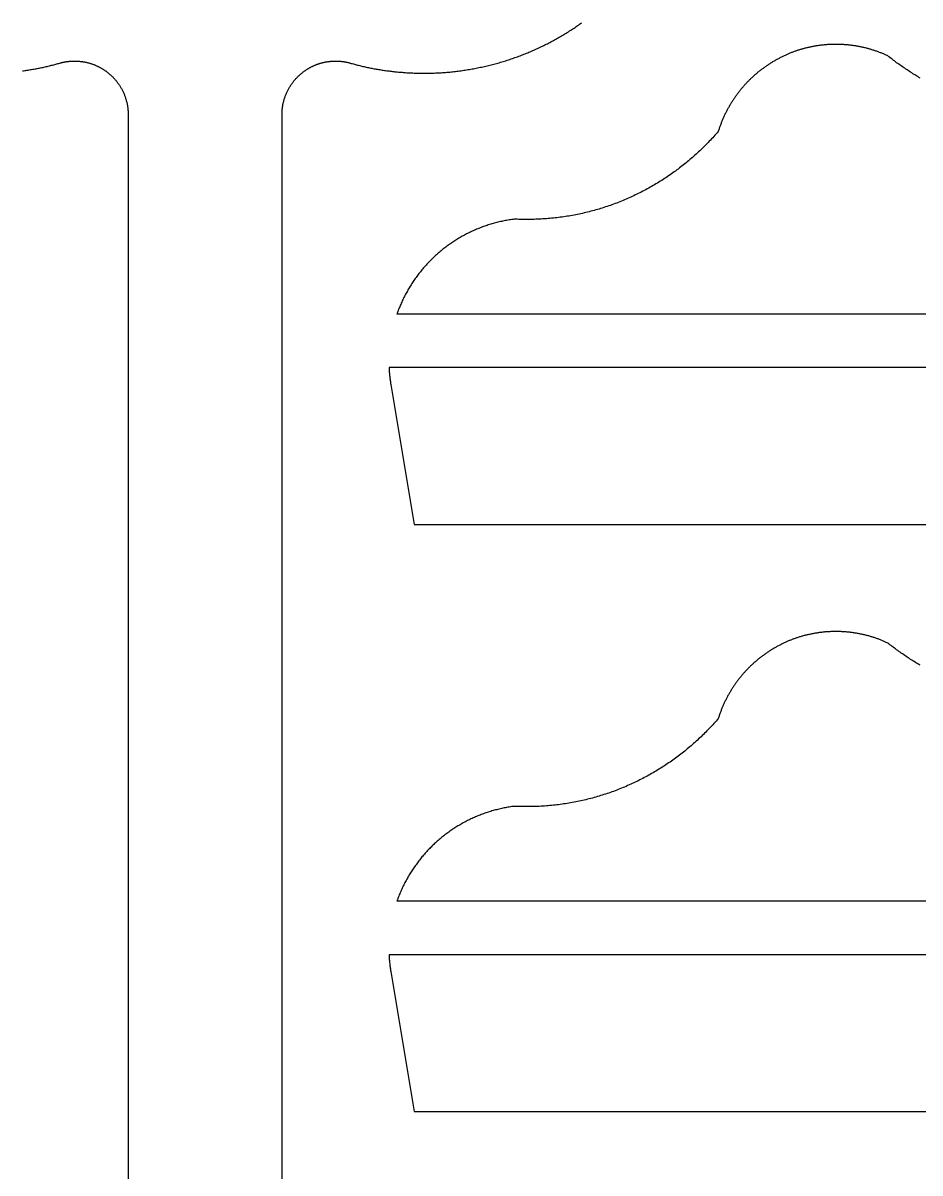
# Model space of a CAD drawing. Extents: x -331 to 1103, y -532 to 1751.
# Drawn here: x 441.7 to 644.4, y 25.3 to 285.2 of the extents above; entities that cross this region are included whole.
import ezdxf

# ---------------------------------------------------------------- set-up
doc = ezdxf.new("R2010")
doc.units = 0
doc.layers.add('Default_Layer', color=1, linetype='CONTINUOUS')

msp = doc.modelspace()

# ---------------------------------------------------------------- linework, layer by layer
at = {"layer": 'Default_Layer'}
for points in [[(500.23, -411.19), (500.23, 264.48), (500.23, 264.67), (500.23, 264.85), (500.24, 265.03), (500.25, 265.22), (500.26, 265.4), (500.27, 265.58), (500.29, 265.76), (500.31, 265.94), (500.33, 266.12), (500.36, 266.29), (500.39, 266.47), (500.42, 266.65), (500.45, 266.82), (500.49, 267), (500.52, 267.17), (500.56, 267.34), (500.61, 267.51), (500.65, 267.68), (500.7, 267.85), (500.75, 268.02), (500.8, 268.19), (500.86, 268.35), (500.91, 268.52), (500.97, 268.68), (501.04, 268.85), (501.1, 269.01), (501.17, 269.17), (501.23, 269.33), (501.3, 269.49), (501.38, 269.65), (501.45, 269.8), (501.53, 269.96), (501.61, 270.11), (501.69, 270.26), (501.77, 270.42), (501.86, 270.57), (501.95, 270.71), (502.04, 270.86), (502.13, 271.01), (502.22, 271.15), (502.32, 271.29), (502.42, 271.44), (502.52, 271.58), (502.62, 271.72), (502.72, 271.85), (502.83, 271.99), (502.94, 272.12), (503.04, 272.26), (503.16, 272.39), (503.27, 272.52), (503.38, 272.64), (503.5, 272.77), (503.62, 272.9), (503.74, 273.02), (503.86, 273.14), (503.99, 273.26), (504.11, 273.38), (504.24, 273.5), (504.37, 273.61), (504.5, 273.72), (504.63, 273.84), (504.76, 273.94), (504.9, 274.05), (505.03, 274.16), (505.13, 274.23), (505.22, 274.3), (505.32, 274.37), (505.42, 274.44), (505.52, 274.51), (505.61, 274.57), (505.71, 274.64), (505.81, 274.71), (505.91, 274.77), (506.02, 274.83), (506.12, 274.89), (506.22, 274.96), (506.32, 275.02), (506.43, 275.08), (506.53, 275.13), (506.64, 275.19), (506.75, 275.25), (506.85, 275.3), (506.96, 275.36), (507.07, 275.41), (507.18, 275.46), (507.29, 275.51), (507.4, 275.56), (507.51, 275.61), (507.62, 275.66), (507.73, 275.71), (507.84, 275.75), (507.96, 275.8), (508.07, 275.84), (508.18, 275.88), (508.3, 275.93), (508.42, 275.97), (508.53, 276), (508.65, 276.04), (508.77, 276.08), (508.88, 276.12), (509, 276.15), (509.12, 276.18), (509.24, 276.22), (509.36, 276.25), (509.48, 276.28), (509.6, 276.31), (509.72, 276.33), (509.84, 276.36), (509.96, 276.38), (510.09, 276.41), (510.21, 276.43), (510.33, 276.45), (510.46, 276.47), (510.58, 276.49), (510.71, 276.51), (510.83, 276.53), (510.96, 276.54), (511.08, 276.55), (511.21, 276.57), (511.34, 276.58), (511.46, 276.59), (511.59, 276.6), (511.72, 276.6), (511.85, 276.61), (511.97, 276.61), (512.1, 276.62), (512.23, 276.62), (512.36, 276.62), (512.47, 276.62), (512.58, 276.62), (512.69, 276.62), (512.8, 276.61), (512.91, 276.61), (513.02, 276.6), (513.12, 276.6), (513.23, 276.59), (513.34, 276.58), (513.44, 276.57), (513.55, 276.56), (513.66, 276.55), (513.76, 276.54), (513.87, 276.53), (513.97, 276.52), (514.08, 276.5), (514.18, 276.49), (514.28, 276.47), (514.38, 276.45), (514.48, 276.44), (514.59, 276.42), (514.69, 276.4), (514.79, 276.38), (514.88, 276.36), (514.98, 276.34), (515.08, 276.32), (515.18, 276.29), (515.27, 276.27), (515.37, 276.24), (515.46, 276.22), (515.56, 276.19), (515.65, 276.17), (515.88, 276.1), (516.12, 276.03), (516.36, 275.97), (516.59, 275.9), (516.83, 275.84), (517.07, 275.77), (517.31, 275.71), (517.55, 275.65), (517.8, 275.59), (518.04, 275.53), (518.28, 275.47), (518.53, 275.41), (518.78, 275.36), (519.02, 275.3), (519.27, 275.25), (519.52, 275.19), (519.77, 275.14), (520.02, 275.09), (520.27, 275.04), (520.53, 274.99), (520.78, 274.94), (521.03, 274.89), (521.29, 274.85), (521.54, 274.8), (521.8, 274.76), (522.06, 274.71), (522.32, 274.67), (522.58, 274.63), (522.84, 274.59), (523.1, 274.55), (523.36, 274.51), (523.62, 274.47), (523.88, 274.44), (524.14, 274.4), (524.41, 274.37), (524.67, 274.33), (524.94, 274.3), (525.2, 274.27), (525.47, 274.24), (525.74, 274.21), (526, 274.19), (526.27, 274.16), (526.54, 274.13), (526.81, 274.11), (527.08, 274.09), (527.35, 274.07), (527.62, 274.04), (527.89, 274.02), (528.16, 274.01), (528.44, 273.99), (528.71, 273.97), (528.98, 273.96), (529.26, 273.94), (529.53, 273.93), (529.8, 273.92), (530.08, 273.91), (530.35, 273.9), (530.63, 273.89), (530.91, 273.89), (531.18, 273.88), (531.46, 273.88), (531.74, 273.87), (532.01, 273.87), (532.29, 273.87), (532.62, 273.87), (532.95, 273.87), (533.27, 273.88), (533.6, 273.88), (533.93, 273.89), (534.25, 273.9), (534.58, 273.91), (534.9, 273.93), (535.23, 273.94), (535.55, 273.96), (535.88, 273.97), (536.2, 273.99), (536.52, 274.01), (536.85, 274.04), (537.17, 274.06), (537.49, 274.09), (537.81, 274.12), (538.13, 274.14), (538.45, 274.18), (538.77, 274.21), (539.09, 274.24), (539.41, 274.28), (539.73, 274.32), (540.04, 274.35), (540.36, 274.4), (540.68, 274.44), (540.99, 274.48), (541.31, 274.53), (541.63, 274.57), (541.94, 274.62), (542.25, 274.67), (542.57, 274.72), (542.88, 274.78), (543.19, 274.83), (543.5, 274.89), (543.81, 274.95), (544.13, 275.01), (544.44, 275.07), (544.74, 275.13), (545.05, 275.2), (545.36, 275.26), (545.67, 275.33), (545.98, 275.4), (546.28, 275.47), (546.59, 275.54), (546.89, 275.61), (547.2, 275.69), (547.5, 275.76), (547.81, 275.84), (548.11, 275.92), (548.41, 276), (548.71, 276.08), (549.01, 276.17), (549.31, 276.25), (549.61, 276.34), (549.91, 276.43), (550.21, 276.52), (550.51, 276.61), (550.8, 276.7), (551.1, 276.8), (551.4, 276.89), (551.69, 276.99), (551.99, 277.09), (552.28, 277.19), (552.57, 277.29), (552.86, 277.39), (553.16, 277.5), (553.45, 277.6), (553.74, 277.71), (554.02, 277.82), (554.31, 277.93), (554.6, 278.04), (554.89, 278.15), (555.17, 278.26), (555.46, 278.38), (555.74, 278.49), (556.03, 278.61), (556.31, 278.73), (556.59, 278.85), (556.88, 278.97), (557.16, 279.1), (557.44, 279.22), (557.72, 279.35), (557.99, 279.48), (558.27, 279.61), (558.55, 279.74), (558.83, 279.87), (559.1, 280), (559.38, 280.13), (559.65, 280.27), (559.92, 280.41), (560.19, 280.54), (560.47, 280.68), (560.74, 280.82), (561.01, 280.97), (561.27, 281.11), (561.54, 281.25), (561.81, 281.4), (562.08, 281.55), (562.34, 281.69), (562.61, 281.84), (562.87, 281.99), (563.13, 282.15), (563.39, 282.3), (563.65, 282.45), (563.91, 282.61), (564.17, 282.77), (564.43, 282.92), (564.69, 283.08), (564.95, 283.24), (565.2, 283.41), (565.46, 283.57), (565.71, 283.73), (565.96, 283.9), (566.21, 284.07), (566.47, 284.23), (566.72, 284.4), (566.96, 284.57), (567.21, 284.74), (567.46, 284.92), (567.71, 285.09), (567.95, 285.27)], [(644.44, 272.77), (644.16, 272.93), (643.89, 273.09), (643.61, 273.26), (643.34, 273.42), (643.07, 273.59), (642.8, 273.76), (642.53, 273.93), (642.26, 274.1), (641.99, 274.27), (641.73, 274.45), (641.46, 274.62), (641.2, 274.8), (640.93, 274.98), (640.67, 275.15), (640.41, 275.33), (640.15, 275.52), (639.89, 275.7), (639.63, 275.88), (639.37, 276.07), (639.11, 276.25), (638.86, 276.44), (638.6, 276.63), (638.35, 276.82), (638.1, 277.01), (637.85, 277.2), (637.6, 277.4), (637.35, 277.59), (637.1, 277.79), (636.94, 277.86), (636.77, 277.94), (636.61, 278.01), (636.45, 278.08), (636.28, 278.16), (636.12, 278.23), (635.95, 278.3), (635.78, 278.37), (635.61, 278.44), (635.44, 278.5), (635.27, 278.57), (635.1, 278.63), (634.93, 278.7), (634.76, 278.76), (634.59, 278.82), (634.41, 278.88), (634.24, 278.94), (634.06, 279), (633.89, 279.06), (633.71, 279.11), (633.53, 279.17), (633.36, 279.22), (633.18, 279.28), (633, 279.33), (632.82, 279.38), (632.64, 279.43), (632.46, 279.48), (632.27, 279.52), (632.09, 279.57), (631.91, 279.61), (631.73, 279.66), (631.54, 279.7), (631.36, 279.74), (631.17, 279.78), (630.98, 279.82), (630.8, 279.86), (630.61, 279.89), (630.42, 279.93), (630.23, 279.96), (630.05, 279.99), (629.86, 280.02), (629.67, 280.05), (629.48, 280.08), (629.28, 280.11), (629.09, 280.14), (628.9, 280.16), (628.71, 280.18), (628.52, 280.21), (628.32, 280.23), (628.13, 280.25), (627.93, 280.27), (627.74, 280.28), (627.54, 280.3), (627.35, 280.31), (627.15, 280.33), (626.96, 280.34), (626.76, 280.35), (626.56, 280.36), (626.36, 280.36), (626.17, 280.37), (625.97, 280.38), (625.77, 280.38), (625.57, 280.38), (625.37, 280.38), (625.18, 280.38), (624.99, 280.38), (624.8, 280.38), (624.61, 280.37), (624.41, 280.37), (624.22, 280.36), (624.03, 280.35), (623.85, 280.34), (623.66, 280.33), (623.47, 280.32), (623.28, 280.3), (623.09, 280.29), (622.9, 280.27), (622.72, 280.26), (622.53, 280.24), (622.34, 280.22), (622.16, 280.2), (621.97, 280.18), (621.79, 280.15), (621.6, 280.13), (621.42, 280.1), (621.23, 280.08), (621.05, 280.05), (620.87, 280.02), (620.69, 279.99), (620.51, 279.96), (620.32, 279.93), (620.14, 279.89), (619.96, 279.86), (619.78, 279.82), (619.61, 279.79), (619.43, 279.75), (619.25, 279.71), (619.07, 279.67), (618.9, 279.63), (618.72, 279.59), (618.54, 279.54), (618.37, 279.5), (618.19, 279.45), (618.02, 279.4), (617.85, 279.36), (617.68, 279.31), (617.5, 279.26), (617.33, 279.21), (617.16, 279.16), (616.99, 279.1), (616.82, 279.05), (616.65, 278.99), (616.49, 278.94), (616.32, 278.88), (616.15, 278.82), (615.99, 278.76), (615.82, 278.7), (615.66, 278.64), (615.5, 278.58), (615.33, 278.52), (615.17, 278.45), (615.01, 278.39), (614.85, 278.32), (614.69, 278.25), (614.53, 278.18), (614.37, 278.12), (614.22, 278.05), (614.06, 277.98), (613.89, 277.9), (613.72, 277.82), (613.55, 277.74), (613.38, 277.66), (613.21, 277.57), (613.04, 277.49), (612.88, 277.41), (612.71, 277.32), (612.54, 277.23), (612.38, 277.15), (612.22, 277.06), (612.05, 276.97), (611.89, 276.88), (611.73, 276.79), (611.57, 276.69), (611.4, 276.6), (611.24, 276.51), (611.09, 276.41), (610.93, 276.31), (610.77, 276.22), (610.61, 276.12), (610.46, 276.02), (610.3, 275.92), (610.14, 275.82), (609.99, 275.71), (609.84, 275.61), (609.68, 275.51), (609.53, 275.4), (609.38, 275.3), (609.23, 275.19), (609.08, 275.08), (608.93, 274.97), (608.78, 274.86), (608.64, 274.75), (608.49, 274.64), (608.34, 274.53), (608.2, 274.41), (608.06, 274.3), (607.91, 274.18), (607.77, 274.07), (607.63, 273.95), (607.49, 273.83), (607.35, 273.71), (607.21, 273.59), (607.07, 273.47), (606.93, 273.35), (606.79, 273.23), (606.66, 273.1), (606.52, 272.98), (606.39, 272.86), (606.25, 272.73), (606.12, 272.6), (605.99, 272.47), (605.86, 272.35), (605.73, 272.22), (605.6, 272.09), (605.47, 271.96), (605.34, 271.82), (605.22, 271.69), (605.09, 271.56), (604.97, 271.42), (604.84, 271.29), (604.72, 271.15), (604.6, 271.01), (604.48, 270.88), (604.36, 270.74), (604.24, 270.6), (604.12, 270.46), (604, 270.32), (603.88, 270.18), (603.77, 270.03), (603.65, 269.89), (603.54, 269.75), (603.43, 269.6), (603.31, 269.45), (603.2, 269.31), (603.09, 269.16), (602.98, 269.01), (602.87, 268.86), (602.77, 268.71), (602.66, 268.56), (602.55, 268.41), (602.45, 268.26), (602.35, 268.11), (602.24, 267.96), (602.14, 267.8), (602.04, 267.65), (601.94, 267.49), (601.84, 267.34), (601.75, 267.18), (601.65, 267.02), (601.55, 266.86), (601.46, 266.7), (601.36, 266.54), (601.27, 266.38), (601.18, 266.22), (601.09, 266.06), (601, 265.9), (600.91, 265.73), (600.82, 265.57), (600.74, 265.41), (600.65, 265.24), (600.57, 265.07), (600.48, 264.91), (600.4, 264.74), (600.32, 264.57), (600.24, 264.4), (600.16, 264.23), (600.08, 264.06), (600, 263.89), (599.93, 263.72), (599.85, 263.55), (599.78, 263.38), (599.71, 263.2), (599.64, 263.03), (599.56, 262.86), (599.49, 262.68), (599.43, 262.51), (599.36, 262.33), (599.29, 262.15), (599.23, 261.97), (599.16, 261.8), (599.1, 261.62), (599.04, 261.44), (598.98, 261.26), (598.92, 261.08), (598.86, 260.9), (598.8, 260.71), (598.56, 260.43), (598.31, 260.14), (598.06, 259.86), (597.8, 259.58), (597.55, 259.3), (597.29, 259.03), (597.03, 258.75), (596.78, 258.48), (596.51, 258.21), (596.25, 257.94), (595.99, 257.67), (595.72, 257.4), (595.45, 257.14), (595.18, 256.87), (594.91, 256.61), (594.64, 256.35), (594.36, 256.09), (594.08, 255.84), (593.81, 255.58), (593.53, 255.33), (593.24, 255.08), (592.96, 254.83), (592.68, 254.59), (592.39, 254.34), (592.1, 254.1), (591.81, 253.86), (591.52, 253.62), (591.23, 253.38), (590.93, 253.15), (590.64, 252.91), (590.34, 252.68), (590.04, 252.45), (589.74, 252.22), (589.44, 252), (589.13, 251.77), (588.83, 251.55), (588.52, 251.33), (588.22, 251.12), (587.91, 250.9), (587.59, 250.69), (587.28, 250.47), (586.97, 250.26), (586.65, 250.06), (586.34, 249.85), (586.02, 249.65), (585.7, 249.45), (585.38, 249.25), (585.05, 249.05), (584.73, 248.85), (584.41, 248.66), (584.08, 248.47), (583.75, 248.28), (583.42, 248.09), (583.09, 247.91), (582.76, 247.73), (582.43, 247.55), (582.09, 247.37), (581.76, 247.19), (581.42, 247.02), (581.08, 246.85), (580.74, 246.68), (580.4, 246.51), (580.06, 246.35), (579.71, 246.18), (579.37, 246.02), (579.02, 245.86), (578.68, 245.71), (578.33, 245.55), (577.98, 245.4), (577.63, 245.25), (577.28, 245.11), (576.92, 244.96), (576.57, 244.82), (576.21, 244.68), (575.86, 244.54), (575.5, 244.41), (575.14, 244.27), (574.78, 244.14), (574.42, 244.01), (574.06, 243.89), (573.69, 243.77), (573.33, 243.64), (572.96, 243.53), (572.6, 243.41), (572.23, 243.3), (571.86, 243.18), (571.49, 243.07), (571.12, 242.97), (570.75, 242.86), (570.38, 242.76), (570, 242.66), (569.63, 242.57), (569.25, 242.47), (568.88, 242.38), (568.5, 242.29), (568.12, 242.2), (567.74, 242.12), (567.36, 242.04), (566.98, 241.96), (566.6, 241.88), (566.21, 241.81), (565.83, 241.74), (565.44, 241.67), (565.06, 241.6), (564.67, 241.54), (564.28, 241.48), (563.89, 241.42), (563.5, 241.36), (563.11, 241.31), (562.72, 241.26), (562.33, 241.21), (561.94, 241.17), (561.55, 241.12), (561.15, 241.08), (560.76, 241.05), (560.36, 241.01), (559.96, 240.98), (559.57, 240.95), (559.17, 240.93), (558.77, 240.9), (558.37, 240.88), (557.97, 240.86), (557.57, 240.85), (557.17, 240.83), (556.76, 240.82), (556.36, 240.82), (555.96, 240.81), (555.55, 240.81), (555.18, 240.81), (554.81, 240.82), (554.44, 240.82), (554.08, 240.83), (553.72, 240.84), (553.38, 240.85), (553.04, 240.87), (552.71, 240.88), (552.43, 240.84), (552.14, 240.8), (551.85, 240.76), (551.56, 240.72), (551.28, 240.67), (550.99, 240.62), (550.71, 240.56), (550.43, 240.51), (550.15, 240.45), (549.87, 240.39), (549.59, 240.33), (549.31, 240.26), (549.03, 240.2), (548.75, 240.13), (548.48, 240.06), (548.2, 239.98), (547.93, 239.91), (547.65, 239.83), (547.38, 239.75), (547.11, 239.66), (546.84, 239.58), (546.57, 239.49), (546.3, 239.4), (546.04, 239.31), (545.77, 239.21), (545.51, 239.12), (545.24, 239.02), (544.98, 238.92), (544.72, 238.81), (544.46, 238.71), (544.2, 238.6), (543.94, 238.49), (543.69, 238.38), (543.43, 238.26), (543.18, 238.15), (542.92, 238.03), (542.67, 237.91), (542.42, 237.79), (542.17, 237.66), (541.92, 237.54), (541.68, 237.41), (541.43, 237.28), (541.19, 237.14), (540.94, 237.01), (540.7, 236.87), (540.46, 236.73), (540.22, 236.59), (539.99, 236.45), (539.75, 236.31), (539.51, 236.16), (539.28, 236.01), (539.05, 235.86), (538.82, 235.71), (538.59, 235.55), (538.36, 235.4), (538.13, 235.24), (537.91, 235.08), (537.68, 234.92), (537.46, 234.75), (537.24, 234.59), (537.02, 234.42), (536.8, 234.25), (536.59, 234.08), (536.37, 233.9), (536.16, 233.73), (535.95, 233.55), (535.74, 233.37), (535.53, 233.19), (535.32, 233.01), (535.11, 232.83), (534.91, 232.64), (534.71, 232.45), (534.51, 232.27), (534.31, 232.07), (534.11, 231.88), (533.91, 231.69), (533.72, 231.49), (533.52, 231.3), (533.33, 231.1), (533.14, 230.9), (532.96, 230.69), (532.77, 230.49), (532.59, 230.28), (532.4, 230.08), (532.22, 229.87), (532.04, 229.66), (531.86, 229.44), (531.69, 229.23), (531.51, 229.02), (531.34, 228.8), (531.17, 228.58), (531, 228.36), (530.84, 228.14), (530.67, 227.92), (530.51, 227.69), (530.35, 227.47), (530.19, 227.24), (530.03, 227.01), (529.87, 226.78), (529.72, 226.55), (529.57, 226.32), (529.42, 226.08), (529.27, 225.85), (529.12, 225.61), (528.98, 225.37), (528.83, 225.13), (528.69, 224.89), (528.55, 224.65), (528.42, 224.4), (528.28, 224.16), (528.15, 223.91), (528.02, 223.66), (527.89, 223.41), (527.76, 223.16), (527.64, 222.91), (527.52, 222.66), (527.4, 222.4), (527.28, 222.15), (527.16, 221.89), (527.05, 221.63), (526.93, 221.37), (526.82, 221.11), (526.72, 220.85), (526.61, 220.59), (526.51, 220.32), (526.41, 220.06), (526.31, 219.79), (526.21, 219.52), (667.08, 219.52)], [(441.56, 274.4), (441.83, 274.44), (442.09, 274.47), (442.35, 274.51), (442.61, 274.55), (442.87, 274.59), (443.13, 274.63), (443.39, 274.67), (443.65, 274.71), (443.91, 274.76), (444.16, 274.8), (444.42, 274.85), (444.67, 274.89), (444.93, 274.94), (445.18, 274.99), (445.43, 275.04), (445.69, 275.09), (445.94, 275.14), (446.19, 275.19), (446.44, 275.25), (446.68, 275.3), (446.93, 275.36), (447.18, 275.41), (447.42, 275.47), (447.67, 275.53), (447.91, 275.59), (448.15, 275.65), (448.4, 275.71), (448.64, 275.77), (448.88, 275.84), (449.11, 275.9), (449.35, 275.97), (449.59, 276.03), (449.82, 276.1), (450.06, 276.17), (450.15, 276.19), (450.24, 276.22), (450.34, 276.24), (450.43, 276.27), (450.53, 276.29), (450.63, 276.32), (450.72, 276.34), (450.82, 276.36), (450.92, 276.38), (451.02, 276.4), (451.12, 276.42), (451.22, 276.44), (451.32, 276.45), (451.43, 276.47), (451.53, 276.49), (451.63, 276.5), (451.74, 276.52), (451.84, 276.53), (451.95, 276.54), (452.05, 276.55), (452.16, 276.56), (452.26, 276.57), (452.37, 276.58), (452.48, 276.59), (452.58, 276.6), (452.69, 276.6), (452.8, 276.61), (452.91, 276.61), (453.02, 276.62), (453.13, 276.62), (453.24, 276.62), (453.34, 276.62), (453.47, 276.62), (453.6, 276.62), (453.73, 276.61), (453.86, 276.61), (453.99, 276.6), (454.12, 276.6), (454.24, 276.59), (454.37, 276.58), (454.5, 276.57), (454.62, 276.55), (454.75, 276.54), (454.88, 276.53), (455, 276.51), (455.13, 276.49), (455.25, 276.47), (455.37, 276.45), (455.5, 276.43), (455.62, 276.41), (455.74, 276.38), (455.87, 276.36), (455.99, 276.33), (456.11, 276.31), (456.23, 276.28), (456.35, 276.25), (456.47, 276.22), (456.59, 276.18), (456.71, 276.15), (456.82, 276.12), (456.94, 276.08), (457.06, 276.04), (457.18, 276), (457.29, 275.97), (457.41, 275.93), (457.52, 275.88), (457.64, 275.84), (457.75, 275.8), (457.86, 275.75), (457.98, 275.71), (458.09, 275.66), (458.2, 275.61), (458.31, 275.56), (458.42, 275.51), (458.53, 275.46), (458.64, 275.41), (458.75, 275.36), (458.86, 275.3), (458.96, 275.25), (459.07, 275.19), (459.17, 275.13), (459.28, 275.08), (459.38, 275.02), (459.49, 274.96), (459.59, 274.89), (459.69, 274.83), (459.79, 274.77), (459.89, 274.71), (459.99, 274.64), (460.09, 274.57), (460.19, 274.51), (460.29, 274.44), (460.39, 274.37), (460.48, 274.3), (460.58, 274.23), (460.67, 274.16), (460.81, 274.05), (460.95, 273.94), (461.08, 273.84), (461.21, 273.72), (461.34, 273.61), (461.47, 273.5), (461.6, 273.38), (461.72, 273.26), (461.85, 273.14), (461.97, 273.02), (462.09, 272.9), (462.21, 272.77), (462.32, 272.64), (462.44, 272.52), (462.55, 272.39), (462.66, 272.26), (462.77, 272.12), (462.88, 271.99), (462.98, 271.85), (463.09, 271.72), (463.19, 271.58), (463.29, 271.44), (463.39, 271.29), (463.48, 271.15), (463.58, 271.01), (463.67, 270.86), (463.76, 270.71), (463.85, 270.57), (463.93, 270.42), (464.02, 270.26), (464.1, 270.11), (464.18, 269.96), (464.25, 269.8), (464.33, 269.65), (464.4, 269.49), (464.47, 269.33), (464.54, 269.17), (464.61, 269.01), (464.67, 268.85), (464.73, 268.68), (464.79, 268.52), (464.85, 268.35), (464.9, 268.19), (464.96, 268.02), (465.01, 267.85), (465.05, 267.68), (465.1, 267.51), (465.14, 267.34), (465.18, 267.17), (465.22, 267), (465.26, 266.82), (465.29, 266.65), (465.32, 266.47), (465.35, 266.29), (465.37, 266.12), (465.4, 265.94), (465.42, 265.76), (465.43, 265.58), (465.45, 265.4), (465.46, 265.22), (465.47, 265.03), (465.48, 264.85), (465.48, 264.67), (465.48, 264.48), (465.48, -411.19)], [(667.08, 207.34), (524.42, 207.34), (524.43, 207.08), (524.45, 206.82), (524.46, 206.56), (524.48, 206.31), (524.5, 206.06), (524.52, 205.81), (524.55, 205.57), (524.57, 205.33), (524.6, 205.09), (524.62, 204.85), (524.65, 204.63), (524.68, 204.4), (524.72, 204.18), (524.75, 203.96), (524.78, 203.75), (524.82, 203.54), (530.06, 171.9), (833.29, 171.9)], [(644.44, 140.09), (644.16, 140.25), (643.89, 140.41), (643.61, 140.58), (643.34, 140.74), (643.07, 140.91), (642.8, 141.08), (642.53, 141.25), (642.26, 141.42), (641.99, 141.59), (641.73, 141.77), (641.46, 141.94), (641.2, 142.12), (640.93, 142.3), (640.67, 142.48), (640.41, 142.66), (640.15, 142.84), (639.89, 143.02), (639.63, 143.2), (639.37, 143.39), (639.11, 143.57), (638.86, 143.76), (638.6, 143.95), (638.35, 144.14), (638.1, 144.33), (637.85, 144.52), (637.6, 144.72), (637.35, 144.91), (637.1, 145.11), (636.94, 145.18), (636.77, 145.26), (636.61, 145.33), (636.45, 145.41), (636.28, 145.48), (636.12, 145.55), (635.95, 145.62), (635.78, 145.69), (635.61, 145.76), (635.44, 145.82), (635.27, 145.89), (635.1, 145.95), (634.93, 146.02), (634.76, 146.08), (634.59, 146.14), (634.41, 146.2), (634.24, 146.26), (634.06, 146.32), (633.89, 146.38), (633.71, 146.44), (633.53, 146.49), (633.36, 146.54), (633.18, 146.6), (633, 146.65), (632.82, 146.7), (632.64, 146.75), (632.46, 146.8), (632.27, 146.84), (632.09, 146.89), (631.91, 146.93), (631.73, 146.98), (631.54, 147.02), (631.36, 147.06), (631.17, 147.1), (630.98, 147.14), (630.8, 147.18), (630.61, 147.21), (630.42, 147.25), (630.23, 147.28), (630.05, 147.31), (629.86, 147.34), (629.67, 147.37), (629.48, 147.4), (629.28, 147.43), (629.09, 147.46), (628.9, 147.48), (628.71, 147.51), (628.52, 147.53), (628.32, 147.55), (628.13, 147.57), (627.93, 147.59), (627.74, 147.6), (627.54, 147.62), (627.35, 147.63), (627.15, 147.65), (626.96, 147.66), (626.76, 147.67), (626.56, 147.68), (626.36, 147.69), (626.17, 147.69), (625.97, 147.7), (625.77, 147.7), (625.57, 147.7), (625.37, 147.7), (625.18, 147.7), (624.99, 147.7), (624.8, 147.7), (624.61, 147.69), (624.41, 147.69), (624.22, 147.68), (624.03, 147.67), (623.85, 147.66), (623.66, 147.65), (623.47, 147.64), (623.28, 147.63), (623.09, 147.61), (622.9, 147.6), (622.72, 147.58), (622.53, 147.56), (622.34, 147.54), (622.16, 147.52), (621.97, 147.5), (621.79, 147.48), (621.6, 147.45), (621.42, 147.43), (621.23, 147.4), (621.05, 147.37), (620.87, 147.34), (620.69, 147.31), (620.51, 147.28), (620.32, 147.25), (620.14, 147.22), (619.96, 147.18), (619.78, 147.14), (619.61, 147.11), (619.43, 147.07), (619.25, 147.03), (619.07, 146.99), (618.9, 146.95), (618.72, 146.91), (618.54, 146.86), (618.37, 146.82), (618.19, 146.77), (618.02, 146.73), (617.85, 146.68), (617.68, 146.63), (617.5, 146.58), (617.33, 146.53), (617.16, 146.48), (616.99, 146.42), (616.82, 146.37), (616.65, 146.31), (616.49, 146.26), (616.32, 146.2), (616.15, 146.14), (615.99, 146.08), (615.82, 146.02), (615.66, 145.96), (615.5, 145.9), (615.33, 145.84), (615.17, 145.77), (615.01, 145.71), (614.85, 145.64), (614.69, 145.57), (614.53, 145.51), (614.37, 145.44), (614.22, 145.37), (614.06, 145.3), (613.89, 145.22), (613.72, 145.14), (613.55, 145.06), (613.38, 144.98), (613.21, 144.89), (613.04, 144.81), (612.88, 144.73), (612.71, 144.64), (612.54, 144.55), (612.38, 144.47), (612.22, 144.38), (612.05, 144.29), (611.89, 144.2), (611.73, 144.11), (611.57, 144.01), (611.4, 143.92), (611.24, 143.83), (611.09, 143.73), (610.93, 143.63), (610.77, 143.54), (610.61, 143.44), (610.46, 143.34), (610.3, 143.24), (610.14, 143.14), (609.99, 143.04), (609.84, 142.93), (609.68, 142.83), (609.53, 142.72), (609.38, 142.62), (609.23, 142.51), (609.08, 142.4), (608.93, 142.29), (608.78, 142.18), (608.64, 142.07), (608.49, 141.96), (608.34, 141.85), (608.2, 141.73), (608.06, 141.62), (607.91, 141.5), (607.77, 141.39), (607.63, 141.27), (607.49, 141.15), (607.35, 141.03), (607.21, 140.91), (607.07, 140.79), (606.93, 140.67), (606.79, 140.55), (606.66, 140.43), (606.52, 140.3), (606.39, 140.18), (606.25, 140.05), (606.12, 139.92), (605.99, 139.8), (605.86, 139.67), (605.73, 139.54), (605.6, 139.41), (605.47, 139.28), (605.34, 139.14), (605.22, 139.01), (605.09, 138.88), (604.97, 138.74), (604.84, 138.61), (604.72, 138.47), (604.6, 138.34), (604.48, 138.2), (604.36, 138.06), (604.24, 137.92), (604.12, 137.78), (604, 137.64), (603.88, 137.5), (603.77, 137.35), (603.65, 137.21), (603.54, 137.07), (603.43, 136.92), (603.31, 136.78), (603.2, 136.63), (603.09, 136.48), (602.98, 136.33), (602.87, 136.19), (602.77, 136.04), (602.66, 135.89), (602.55, 135.73), (602.45, 135.58), (602.35, 135.43), (602.24, 135.28), (602.14, 135.12), (602.04, 134.97), (601.94, 134.81), (601.84, 134.66), (601.75, 134.5), (601.65, 134.34), (601.55, 134.18), (601.46, 134.02), (601.36, 133.86), (601.27, 133.7), (601.18, 133.54), (601.09, 133.38), (601, 133.22), (600.91, 133.06), (600.82, 132.89), (600.74, 132.73), (600.65, 132.56), (600.57, 132.4), (600.48, 132.23), (600.4, 132.06), (600.32, 131.89), (600.24, 131.72), (600.16, 131.56), (600.08, 131.39), (600, 131.21), (599.93, 131.04), (599.85, 130.87), (599.78, 130.7), (599.71, 130.53), (599.64, 130.35), (599.56, 130.18), (599.49, 130), (599.43, 129.83), (599.36, 129.65), (599.29, 129.47), (599.23, 129.3), (599.16, 129.12), (599.1, 128.94), (599.04, 128.76), (598.98, 128.58), (598.92, 128.4), (598.86, 128.22), (598.8, 128.04), (598.56, 127.75), (598.31, 127.47), (598.06, 127.18), (597.8, 126.9), (597.55, 126.62), (597.29, 126.35), (597.03, 126.07), (596.78, 125.8), (596.51, 125.53), (596.25, 125.26), (595.99, 124.99), (595.72, 124.72), (595.45, 124.46), (595.18, 124.19), (594.91, 123.93), (594.64, 123.67), (594.36, 123.42), (594.08, 123.16), (593.81, 122.91), (593.53, 122.65), (593.24, 122.4), (592.96, 122.15), (592.68, 121.91), (592.39, 121.66), (592.1, 121.42), (591.81, 121.18), (591.52, 120.94), (591.23, 120.7), (590.93, 120.47), (590.64, 120.23), (590.34, 120), (590.04, 119.77), (589.74, 119.55), (589.44, 119.32), (589.13, 119.1), (588.83, 118.87), (588.52, 118.65), (588.22, 118.44), (587.91, 118.22), (587.59, 118.01), (587.28, 117.8), (586.97, 117.59), (586.65, 117.38), (586.34, 117.17), (586.02, 116.97), (585.7, 116.77), (585.38, 116.57), (585.05, 116.37), (584.73, 116.18), (584.41, 115.98), (584.08, 115.79), (583.75, 115.6), (583.42, 115.42), (583.09, 115.23), (582.76, 115.05), (582.43, 114.87), (582.09, 114.69), (581.76, 114.51), (581.42, 114.34), (581.08, 114.17), (580.74, 114), (580.4, 113.83), (580.06, 113.67), (579.71, 113.5), (579.37, 113.34), (579.02, 113.19), (578.68, 113.03), (578.33, 112.88), (577.98, 112.72), (577.63, 112.57), (577.28, 112.43), (576.92, 112.28), (576.57, 112.14), (576.21, 112), (575.86, 111.86), (575.5, 111.73), (575.14, 111.59), (574.78, 111.46), (574.42, 111.34), (574.06, 111.21), (573.69, 111.09), (573.33, 110.97), (572.96, 110.85), (572.6, 110.73), (572.23, 110.62), (571.86, 110.5), (571.49, 110.4), (571.12, 110.29), (570.75, 110.18), (570.38, 110.08), (570, 109.98), (569.63, 109.89), (569.25, 109.79), (568.88, 109.7), (568.5, 109.61), (568.12, 109.53), (567.74, 109.44), (567.36, 109.36), (566.98, 109.28), (566.6, 109.2), (566.21, 109.13), (565.83, 109.06), (565.44, 108.99), (565.06, 108.92), (564.67, 108.86), (564.28, 108.8), (563.89, 108.74), (563.5, 108.68), (563.11, 108.63), (562.72, 108.58), (562.33, 108.53), (561.94, 108.49), (561.55, 108.45), (561.15, 108.41), (560.76, 108.37), (560.36, 108.33), (559.96, 108.3), (559.57, 108.27), (559.17, 108.25), (558.77, 108.22), (558.37, 108.2), (557.97, 108.18), (557.57, 108.17), (557.17, 108.16), (556.76, 108.15), (556.36, 108.14), (555.96, 108.13), (555.55, 108.13), (555.18, 108.13), (554.81, 108.14), (554.44, 108.14), (554.08, 108.15), (553.72, 108.16), (553.38, 108.17), (553.04, 108.19), (552.71, 108.2), (552.43, 108.17), (552.14, 108.13), (551.85, 108.08), (551.56, 108.04), (551.28, 107.99), (550.99, 107.94), (550.71, 107.89), (550.43, 107.83), (550.15, 107.77), (549.87, 107.71), (549.59, 107.65), (549.31, 107.59), (549.03, 107.52), (548.75, 107.45), (548.48, 107.38), (548.2, 107.3), (547.93, 107.23), (547.65, 107.15), (547.38, 107.07), (547.11, 106.98), (546.84, 106.9), (546.57, 106.81), (546.3, 106.72), (546.04, 106.63), (545.77, 106.53), (545.51, 106.44), (545.24, 106.34), (544.98, 106.24), (544.72, 106.13), (544.46, 106.03), (544.2, 105.92), (543.94, 105.81), (543.69, 105.7), (543.43, 105.59), (543.18, 105.47), (542.92, 105.35), (542.67, 105.23), (542.42, 105.11), (542.17, 104.98), (541.92, 104.86), (541.68, 104.73), (541.43, 104.6), (541.19, 104.47), (540.94, 104.33), (540.7, 104.19), (540.46, 104.05), (540.22, 103.91), (539.99, 103.77), (539.75, 103.63), (539.51, 103.48), (539.28, 103.33), (539.05, 103.18), (538.82, 103.03), (538.59, 102.87), (538.36, 102.72), (538.13, 102.56), (537.91, 102.4), (537.68, 102.24), (537.46, 102.07), (537.24, 101.91), (537.02, 101.74), (536.8, 101.57), (536.59, 101.4), (536.37, 101.23), (536.16, 101.05), (535.95, 100.87), (535.74, 100.69), (535.53, 100.51), (535.32, 100.33), (535.11, 100.15), (534.91, 99.96), (534.71, 99.78), (534.51, 99.59), (534.31, 99.4), (534.11, 99.2), (533.91, 99.01), (533.72, 98.81), (533.52, 98.62), (533.33, 98.42), (533.14, 98.22), (532.96, 98.01), (532.77, 97.81), (532.59, 97.6), (532.4, 97.4), (532.22, 97.19), (532.04, 96.98), (531.86, 96.77), (531.69, 96.55), (531.51, 96.34), (531.34, 96.12), (531.17, 95.9), (531, 95.68), (530.84, 95.46), (530.67, 95.24), (530.51, 95.01), (530.35, 94.79), (530.19, 94.56), (530.03, 94.33), (529.87, 94.1), (529.72, 93.87), (529.57, 93.64), (529.42, 93.4), (529.27, 93.17), (529.12, 92.93), (528.98, 92.69), (528.83, 92.45), (528.69, 92.21), (528.55, 91.97), (528.42, 91.72), (528.28, 91.48), (528.15, 91.23), (528.02, 90.98), (527.89, 90.73), (527.76, 90.48), (527.64, 90.23), (527.52, 89.98), (527.4, 89.72), (527.28, 89.47), (527.16, 89.21), (527.05, 88.95), (526.93, 88.69), (526.82, 88.43), (526.72, 88.17), (526.61, 87.91), (526.51, 87.64), (526.41, 87.38), (526.31, 87.11), (526.21, 86.84), (667.08, 86.84)], [(667.08, 74.66), (524.42, 74.66), (524.43, 74.4), (524.45, 74.14), (524.46, 73.88), (524.48, 73.63), (524.5, 73.38), (524.52, 73.13), (524.55, 72.89), (524.57, 72.65), (524.6, 72.41), (524.62, 72.18), (524.65, 71.95), (524.68, 71.72), (524.72, 71.5), (524.75, 71.28), (524.78, 71.07), (524.82, 70.87), (530.06, 39.22), (833.29, 39.22)]]:
    msp.add_lwpolyline(points, dxfattribs=at)

doc.saveas('drawing.dxf')
